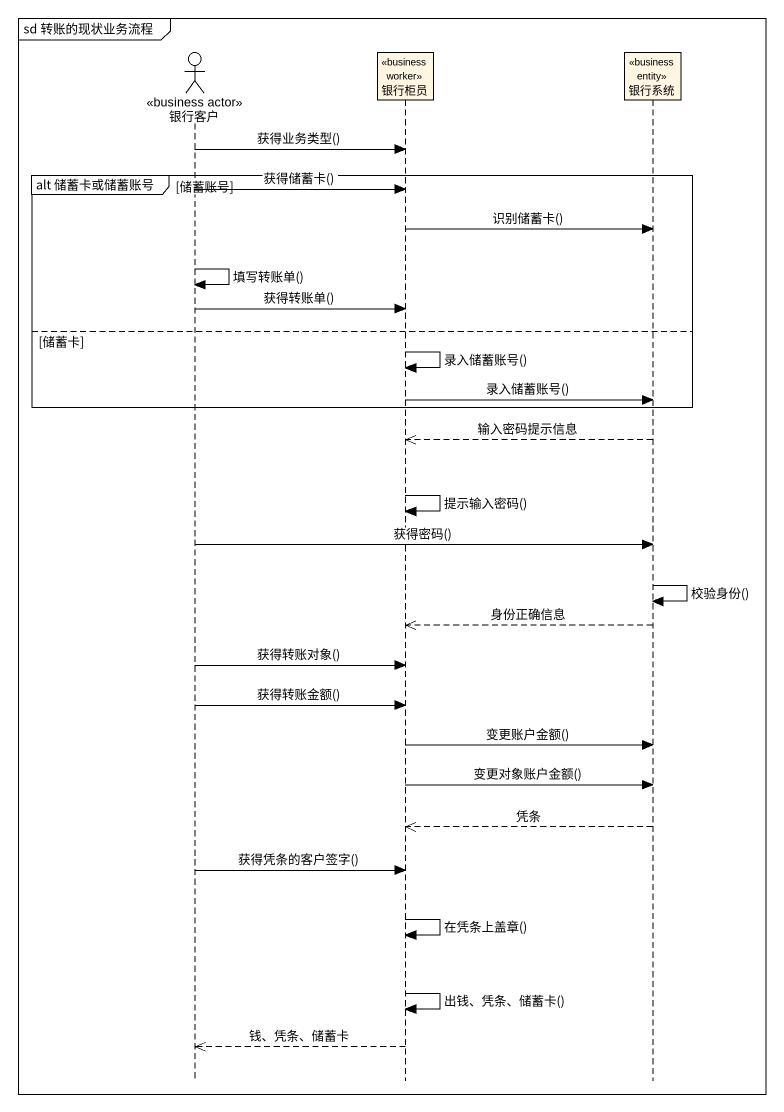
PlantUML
@startuml
mainframe sd 转账的现状业务流程
hide footbox
actor 银行客户 <<business actor>>
participant 银行柜员 <<business worker>>
participant 银行系统 <<business entity>>

银行客户 -> 银行柜员 : 获得业务类型()
group alt 储蓄卡或储蓄账号 [储蓄账号]
  银行客户 -> 银行柜员 : 获得储蓄卡()
  银行柜员 -> 银行系统 : 识别储蓄卡()
  银行客户 -> 银行客户 : 填写转账单()
  银行客户 -> 银行柜员 : 获得转账单()
else 储蓄卡
  银行柜员 -> 银行柜员 : 录入储蓄账号()
  银行柜员 -> 银行系统 : 录入储蓄账号()
end
银行系统 -->> 银行柜员 : 输入密码提示信息
银行柜员 -> 银行柜员 : 提示输入密码()
银行客户 -> 银行系统 : 获得密码()
银行系统 -> 银行系统 : 校验身份()
银行系统 -->> 银行柜员 : 身份正确信息
银行客户 -> 银行柜员 : 获得转账对象()
银行客户 -> 银行柜员 : 获得转账金额()
银行柜员 -> 银行系统 : 变更账户金额()
银行柜员 -> 银行系统 : 变更对象账户金额()
银行系统 -->> 银行柜员 : 凭条
银行客户 -> 银行柜员 : 获得凭条的客户签字()
银行柜员 -> 银行柜员 : 在凭条上盖章()
银行柜员 -> 银行柜员 : 出钱、凭条、储蓄卡()
银行柜员 -->> 银行客户 : 钱、凭条、储蓄卡
@enduml
